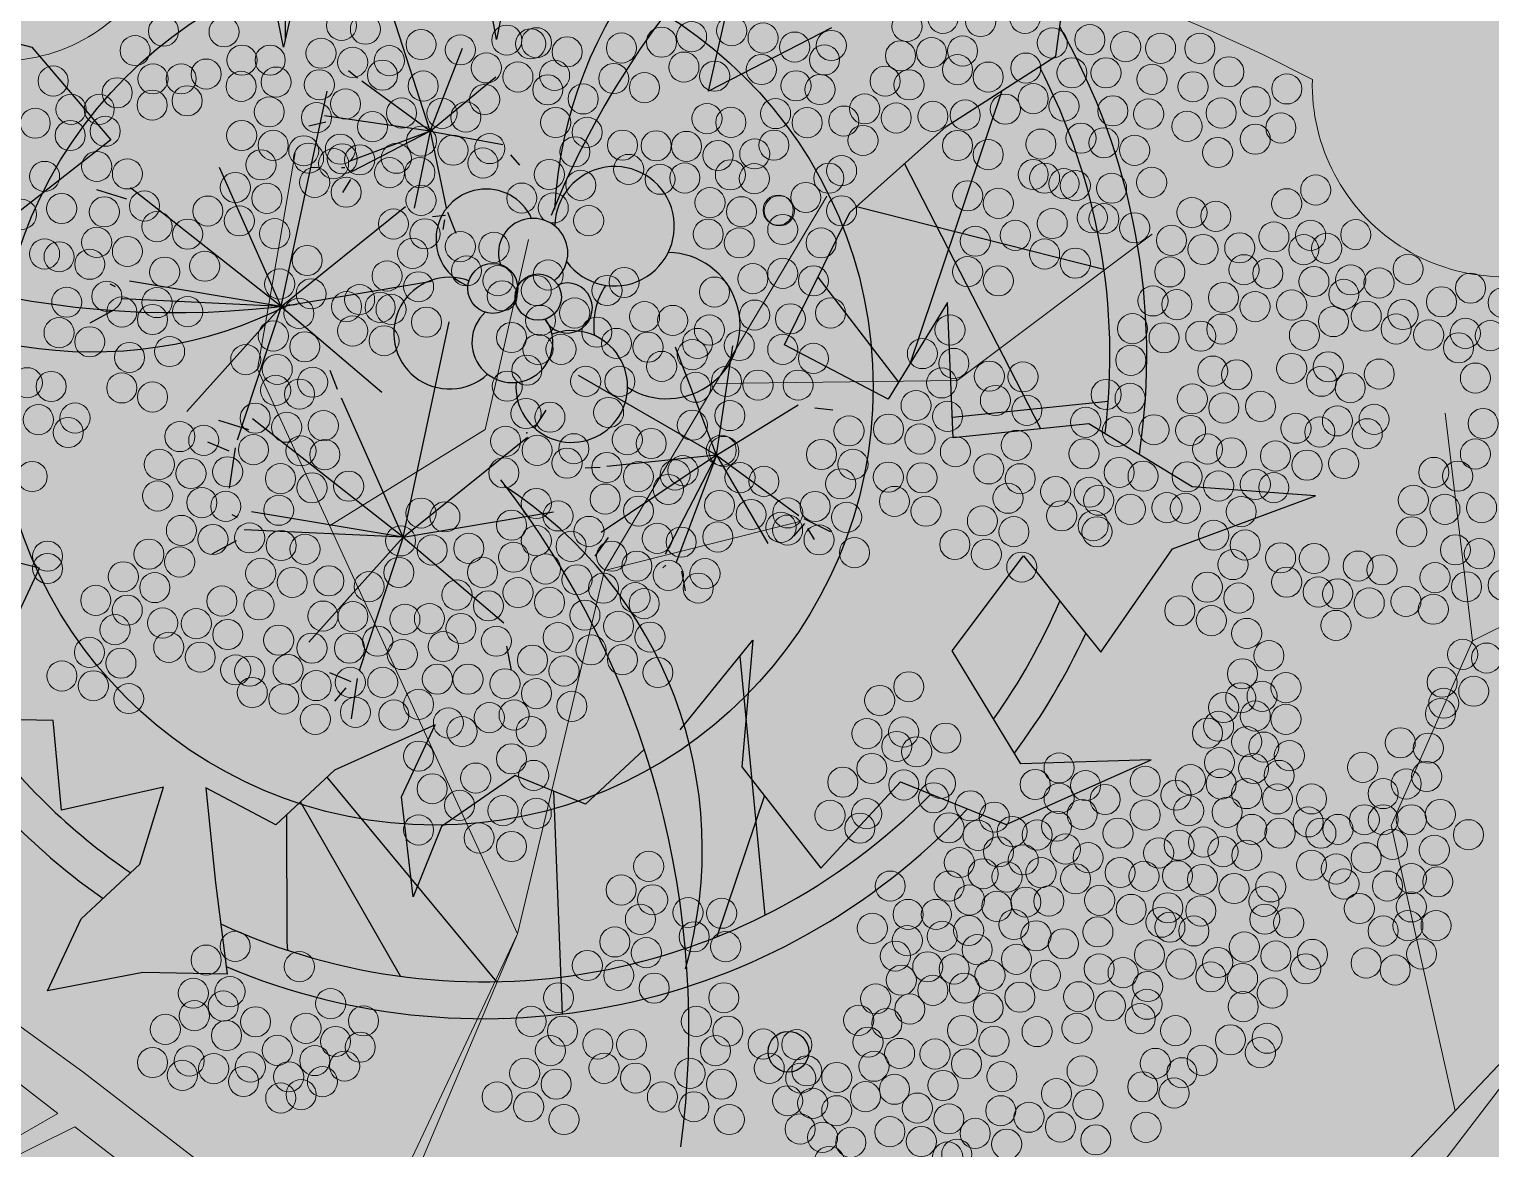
# Model space of a CAD drawing. Header units: millimetres. Extents: x 97194 to 152491, y 18573 to 58496.
# Drawn here: x 141975 to 142476, y 21939 to 22323 of the extents above; entities that cross this region are included whole.
import ezdxf

# ---------------------------------------------------------------- set-up
doc = ezdxf.new("R2010")
doc.units = ezdxf.units.MM
for name, color, linetype in [('dwgmodels.com', 7, 'Continuous'), ('floor hatch', 252, 'Continuous'), ('green', 69, 'Continuous')]:
    doc.layers.add(name, color=color, linetype=linetype)

# ---------------------------------------------------------------- blocks, each defined once
blk = doc.blocks.new('P3')
at = {"linetype": 'ByBlock'}
for p, q in [((207.515192891231, 300.1586836753413), (233.6502270884594, 137.6288249462377)), ((-168.2334628109602, 136.2659320146704), (-242.1237433981296, 276.1825852363545)), ((164.8396051546588, 203.0668663231627), (306.5970525741723, 237.2420721665185)), ((317.0590458653751, 139.9216134926028), (177.7829724778712, 237.5954843064465)), ((-70.47672527825489, 128.0224953265351), (-120.6343591988989, 176.9128073336688)), ((-70.47672527825489, 128.0224953265351), (-76.25754231336032, 178.4713920281501)), ((-70.47672527825489, 128.0224953265351), (-51.75941690054606, 172.7993443346495)), ((343.9045921668221, 171.5107730591335), (269.3696870797939, 122.1126598947376)), ((164.1172212862512, 157.2885898314635), (232.8483295920742, 125.595831891238)), ((-121.4307213919383, 135.4053029873321), (-127.8205234065827, 136.6702997736938)), ((-70.47672527825489, 128.0224953265351), (-118.3889138825471, 135.0383236292619)), ((-70.47672527825489, 128.0224953265351), (-30.33055771141517, 140.5850572658892)), ((-16.24277780354896, 134.5642818054403), (-23.55209141026717, 137.4215660690388)), ((-70.47672527825489, 128.0224953265351), (-127.9900774615016, 107.5558745147209)), ((-70.47672527825489, 128.0224953265351), (-103.1400242059026, 91.47145164522954)), ((-70.47672527825489, 128.0224953265351), (-99.54488144583593, 86.46978984349698)), ((-70.47672527825489, 128.0224953265351), (-42.04531878718262, 93.4819055016851)), ((-70.47672527825489, 128.0224953265351), (-58.26921679341467, 84.82257093361841)), ((-99.18394753824396, -0.1966550853467197), (-133.2534208880606, 120.7414288377549)), ((-125.6209066156007, 104.6776583569881), (-133.1908846754959, 98.18396174388181)), ((160.2827250796836, 40.42405680091906), (139.4152690418268, 99.96406661041692)), ((206.9870033207408, 93.92047241015825), (197.4400959033228, 90.32271015073638)), ((-103.9541769010902, 86.75506488259998), (-105.5458988390819, 85.83608379322686)), ((-40.43068258650601, 89.45996544723312), (-46.49123035127559, 85.25309134912823)), ((-40.28889322858595, 91.66499531365116), (-30.44570515534724, 83.19360361488361)), ((-39.73540498656803, 87.03040119958314), (-38.0385974779274, 81.64082814565336)), ((160.2827250796836, 40.42405680091906), (110.8139744408909, 84.13358620591316)), ((160.2827250796836, 40.42405680091906), (188.1396736824463, 87.48253885197482)), ((-99.18394753824396, -0.1966550853467197), (-62.91616764367063, 83.3605429859017)), ((-97.93036558006133, 82.44805821519549), (-98.49752301177068, 73.62793874950148)), ((-99.18394753824396, -0.1966550853467197), (-167.3228942378773, 53.67549331073678)), ((-99.18394753824396, -0.1966550853467197), (-29.94568911831448, 52.57633483963582)), ((160.2827250796836, 40.42405680091906), (69.29781778754113, 44.0258035017323)), ((23.76213724946865, -84.34962640489539), (-10.30733610034804, 36.58845751820627)), ((160.2827250796836, 40.42405680091906), (107.8924644493236, 5.524600893819297)), ((160.2827250796836, 40.42405680091906), (122.5230450996896, -29.37763304190594)), ((160.2827250796836, 40.42405680091906), (160.5217436522216, -23.30029479217046)), ((160.2827250796836, 40.42405680091906), (168.345763405363, -25.00503553345334)), ((160.2827250796836, 40.42405680091906), (209.6545649556938, 9.308059266208147)), ((160.2827250796836, 40.42405680091906), (217.7957890365724, 31.78641956900537)), ((222.8542342789806, 29.30539369717735), (220.6586428357405, 19.96929456359794)), ((221.0731264519127, 31.55898547176912), (237.9515227228985, 31.93716521972237)), ((225.6393383525356, 27.56302114741266), (231.9668309596454, 23.83221941115335)), ((-99.18394753824396, -0.1966550853467197), (-206.887658605825, 19.59294631167722)), ((61.12891196849523, 5.804249371962214), (62.22790679295576, 17.89801459228329)), ((-205.7886637813644, 12.99670032582799), (-223.3728978685031, 9.69836147303431)), ((104.6345856289045, 3.233158893999644), (97.36109034828405, -1.103038270703109)), ((-99.18394753824396, -0.1966550853467197), (-182.7094555719596, -27.68252437881165)), ((-99.18394753824396, -0.1966550853467197), (-181.610460747499, -38.67713112805359)), ((-99.18394753824396, -0.1966550853467197), (-118.9661712742964, -78.25676564186142)), ((-99.18394753824396, -0.1966550853467197), (-25.54939292463678, -16.6883493493151)), ((-99.18394753824396, -0.1966550853467197), (-85.9956927489402, -79.35592411296238)), ((23.76213724946865, -84.34962640489539), (60.02991714404197, -0.7924283336396911)), ((-48.77310564383515, -27.17913915601093), (-57.56506423947576, -19.48287125956267)), ((23.76213724946865, -84.34962640489539), (-44.37680945016473, -30.47747800880461)), ((23.76213724946865, -84.34962640489539), (93.00039566939813, -31.57663647990557)), ((127.3155465506425, -30.09737377727288), (125.650950017116, -42.9557531365499)), ((163.8378426354611, -28.5649475676255), (163.0994926227359, -30.83735524644726)), ((173.4039110900412, -27.48596472285863), (180.5283423983492, -36.50033182123298)), ((-188.2044296942331, -34.27920208440628), (-191.5014141676002, -34.27920208440628)), ((-182.7094555719596, -46.37296730473463), (-191.5014141676002, -59.56632271593116)), ((225.4407043398387, -55.00546030771511), (306.8392552653386, -179.1195447249047)), ((23.76213724946865, -84.34962640489539), (-83.9415738181051, -64.56002500786417)), ((-82.84257899365184, -71.1562709937134), (-100.4268130807905, -74.4546098464998)), ((-87.09468757338618, -87.0521920093961), (-100.2829423627045, -88.15178220024245)), ((-84.89669792447967, -83.75385315660242), (-77.2034172574422, -105.7426349353191)), ((23.76213724946865, -84.34962640489539), (-59.76337078423967, -111.835495698353)), ((23.76213724946865, -84.34962640489539), (-58.66437595978641, -122.830102447595)), ((23.76213724946865, -84.34962640489539), (3.97991351341625, -162.4097369613955)), ((23.76213724946865, -84.34962640489539), (36.95039203877968, -163.5088954324965)), ((23.76213724946865, -84.34962640489539), (97.39669186307583, -100.8413206688565)), ((113.8819311257612, -122.830102447595), (105.0896556342632, -111.835495698353)), ((-65.25834490651323, -118.4321734039477), (-68.55532937988028, -118.4321734039477)), ((274.8917451420421, -118.845991671129), (288.3844632796681, -202.7551825384944)), ((-59.76337078423967, -130.525938624276), (-68.55532937988028, -143.7192940354726)), ((35.85139721432643, -171.2051633289375), (22.66314242500812, -172.3047535197838)), ((38.04938686323294, -167.9068244761438), (45.74266753027769, -189.8956062548605)), ((167.1166342299839, -172.6125680302284), (230.7470985365362, -282.8913438331147)), ((34.75240238987317, -175.6030923725775), (32.55441274095938, -185.4976772112204)), ((189.0589939320998, -283.982616183559), (49.00278304555832, -225.7071257650605)), ((139.0141263147452, -306.8170009887908), (42.1171045755691, -245.3880438481283)), ((72.47346667457168, -319.5302527238673), (38.61102866243891, -255.4092484600187)), ((75.16224807429535, -323.7040818037131), (72.47346667457168, -319.5302527238673))]:
    blk.add_line(p, q, dxfattribs=at)
for points in [[(-80.66994101312594, 256.5928396366362), (-61.25721784377674, 191.8599176123025), (-123.8086568315339, 271.6969866397703)], [(-184.2033026314966, 196.1753881846307), (-166.9476895457919, 131.4424661602825), (-223.0284320743303, 200.4908587569444)], [(-358.9159097804732, 49.44723012691975), (-294.2076776049362, 64.55180884979927), (-229.4991285335418, 38.65855369610654), (-259.6964514335268, -28.23210361437668)], [(214.8319577357834, -108.0691726418372), (227.7736675500564, -43.33625061751081), (255.8138803664042, -110.226907927994), (322.6792226255784, -140.435633654015), (339.9348357112831, -75.70271162966674), (404.6430678868201, -69.22950577118172), (460.7238104153585, 1.976622111629695), (396.0152613439714, -34.70530947285442), (331.3070291684344, 4.13435739777924), (342.0916288990702, 71.02501470828429), (406.8001779704573, 42.97402426843473), (415.4279845133133, 114.180152151268), (473.6655202296388, 178.9130741755944), (408.9569711582444, 150.8625154554975), (339.9348357112831, 155.1779860278257), (275.2262866398887, 112.0224168650893), (236.4014740929124, 178.9130741755944), (232.087570821488, 114.180152151268), (165.2222285623066, 114.180152151268), (163.0651184786693, 198.3331234707875), (188.9485381072227, 267.3815160674421), (225.6165574664192, 332.1144380917758), (201.890247921503, 396.8473601161095)], [(104.8275827623438, 286.8015653626353), (59.53175686029863, 222.0686433383089), (42.27614377459395, 286.8015653626353)], [(201.890247921503, -127.4892219370304), (186.7914280235855, -170.6443593800141), (143.6527122051775, -174.9598299523423), (119.926085764404, -220.2731344012063), (124.2399890358283, -263.42827184419), (91.88587294806348, -215.9576638289), (89.72907976027636, -170.6443593800141), (50.90395031744265, -220.2731344012063), (35.8054473153752, -263.42827184419), (-9.490695482520096, -263.42827184419), (20.70662741745764, -308.7415762930759), (50.90395031744265, -351.8967137360378), (7.764917603184585, -373.4740665976569), (-35.37379821522336, -407.9986946157296), (-37.5309082988606, -362.685390166851), (-22.43240529680043, -319.5302527238673), (-31.05989494379901, -274.216948274996), (-76.35603774170158, -313.0570468653823), (-104.3962505580421, -269.901477702675), (-147.5352832723001, -291.4792622840396)], [(-149.6920764600873, -239.6927519766687), (-151.8491865437318, -196.537614533685), (-194.9879023621324, -207.3262909644982)]]:
    blk.add_lwpolyline(points, dxfattribs=at)
blk.add_circle((0, 0), 250)
for centre, radius in [((28.15843344313907, 72.8697531792277), 13.19335541117773), ((2.880918688970269, 65.17348528279399), 14.29251388230198), ((355.0333387133505, -241.8504872628255), 11.61957899924139)]:
    blk.add_circle(centre, radius, dxfattribs=at)
for centre, radius, start, end in [((519.9563778918018, 167.3108441417789), 509.4631355689694, 140.0729513304636, 185.6130566383361), ((236.8007057408977, 225.4708463169009), 246.6260729163281, 131.6896701261219, 204.9505642337947), ((16.0691734782813, 28.89218962177983), 378.5440307823374, 19.14972966526827, 57.43503155023524), ((16.0691734782813, 28.89218962177983), 357.5138068499853, 20.56897348192201, 55.19396244036693), ((47.9406571791842, 128.9410819569966), 34.08254699905902, 244.2770438552441, 207.5639373634613), ((100.6936763364429, 92.65935457625164), 41.77838317576258, 265.2738314086133, 116.5709638063662), ((-13.60432057371509, 88.26185725236428), 28.58545948431242, 52.2259331358816, 276.4635341067731), ((13.87118382936751, 93.75894476710528), 19.79003311677616, 335.430911424123, 227.146216620864), ((100.6936763364429, 92.65935457625164), 41.77838317576258, 174.3913028219917, 215.4971548489924), ((45.74266753027769, 75.0685018411823), 14.29251388230198, 234.3160276076659, 139.9386210782388), ((13.87118382936751, 93.75894476710528), 19.79003311677616, 270.793227735141, 273.3097662117359), ((68.82219263553998, 36.58845751820627), 31.88379833710207, 203.6321917897539, 138.4168609619052), ((-7.010351626980992, 31.09093828374171), 31.87148370090438, 97.5420262332602, 340.4973927463178), ((27.05943861868582, 43.18470350406278), 23.08794024981912, 159.9518562451502, 62.70647765108989), ((27.05943861868582, 43.18470350406278), 23.08794024981912, 113.0530699146342, 115.4792083359632), ((16.0691734782813, 28.89218962177983), 357.5138068499853, 352.2557012699906, 4.651387928831535), ((16.0691734782813, 28.89218962177983), 378.5440307823374, 350.8963065037569, 2.965619187647598), ((-388.4636153605679, 419.3475600671954), 509.4631355689694, 260.0729513304636, 305.613056638336), ((-297.2538186529418, 145.0475536712911), 246.6260729163281, 251.6896701261219, 324.9505642337948), ((-152.5238174121914, -493.3855893577565), 509.4631355689694, 20.07295133046355, 65.61305663833605), ((39.42205803107936, -277.2455851369814), 246.6260729163281, 11.68967012612189, 84.95056423379474), ((16.0691734782813, 28.89218962177983), 357.5138068499853, 272.9217311231226, 343.2996629936753), ((16.0691734782813, 28.89218962177983), 378.5440307823374, 274.8945281903616, 344.6064551122321), ((16.0691734782813, 28.89218962177983), 357.5138068499853, 243.2097306771013, 263.4369411265694), ((16.0691734782813, 28.89218962177983), 378.5440307823374, 242.2755073393511, 262.7194188243105)]:
    blk.add_arc(centre, radius, start, end, dxfattribs=at)
blk.add_point((58.42043370405008, 1.210157249486656), dxfattribs=at)
blk.add_point((58.42043370405008, 1.210157249486656), dxfattribs=at)
blk = doc.blocks.new('z_550')
at = {"linetype": 'Continuous', "lineweight": 13}
blk.add_hatch(color=256, dxfattribs=at).paths.add_polyline_path([(13.84953316940391, -29.91711322277661), (13.84953316940391, -95.10957648481417), (29.93282689068928, -116.5427473102573), (22.7847114127153, -191.5587331759525), (37.58685758271622, -108.8841534848953), (81.3690723500199, -125.3663607333956), (37.97447380352742, -106.71919672686), (23.67819757192547, -91.53740932697838), (28.14580933141224, -12.05613756970888), (47.80318344691432, 0.446517397261232), (115.7104841063428, 24.55882055121492), (173.7890751223758, 100.467869225974), (107.668792022233, 30.81014801729907), (12.95600169973477, -0.446517397263051), (-12.95600169973477, 0.446517397261232), (-37.23859054805234, 43.12802103640206), (-10.87654419993805, 105.3708897655506), (-38.86795996273713, 45.99196336211844), (-85.33086894738653, 81.7138587087793), (-127.3261661377351, 112.077489363618), (-133.5807954913043, 164.7672976586855), (-130.0067150970876, 105.826161862733), (-89.59853756911389, 74.59912831308066), (-136.3013296538202, 47.79864702309897), (-86.67114339225327, 72.33686749225217), (-43.335571722233, 38.84757308697044), (-19.21058584723505, -12.94920037877091), (-20.10411721250557, -22.77272298242951), (-85.33086894738653, -78.14169162054714), (-88.90494927200098, -115.6496845359943), (-154.131655766008, -152.2646426569172), (-82.65031995323716, -116.5427473102573), (-78.18270819374129, -82.60692151784497), (-9.381921375120328, -34.38234318967534)])
at = {"lineweight": 13}
for p, q in [((-55.41891885627956, 202.0405636108117), (-48.96855098178776, 239.0870475227639)), ((3.988581680534026, 167.5860575797151), (42.08054315191566, 231.6583954295229)), ((-16.45101734023547, 191.7292399241596), (-9.018431762167893, 224.2297153565441)), ((64.37829992091429, 200.0865050323609), (97.82491238437706, 225.1583003569658)), ((-10.87654419993805, 105.3708897655515), (-55.41891885627956, 202.0405636108117)), ((23.0345624336187, 199.6222264872185), (64.37829992091429, 200.0865050323609)), ((152.6402027601312, 155.5144524350235), (147.9948084417447, 194.5149949602273)), ((-43.06870936866017, 175.2370820159458), (-16.45101734023547, 191.7292399241596)), ((3.988581680534026, 167.5860575797151), (37.4351941439968, 175.9433226879164)), ((152.6402027601312, 155.5144524350235), (186.0867699131263, 172.228982651427)), ((-10.87654419993805, 105.3708897655515), (3.988581680534026, 167.5860575797151)), ((138.704110425916, 123.9425900524011), (152.6402027601312, 155.5144524350235)), ((149.661461379259, 75.04942704664427), (138.704110425916, 123.9425900524011)), ((-85.33086894738653, 81.71385870878021), (-127.3261661377351, 112.077489363619)), ((-130.0067150970876, 105.8261618627339), (-89.59853756911389, 74.59912831308156)), ((-38.86795996273713, 45.99196336212026), (-10.87654419993805, 105.3708897655515)), ((-10.87654419993805, 105.3708897655515), (-37.23859054805234, 43.12802103640297)), ((173.7890751223758, 100.4678692259749), (107.668792022233, 30.81014801729998)), ((115.7104841063428, 24.55882055121583), (173.7890751223758, 100.4678692259749)), ((-38.86795996273713, 45.99196336212026), (-85.33086894738653, 81.71385870878021)), ((-136.3013296538202, 47.79864702309987), (-89.59853756911389, 74.59912831308156)), ((-86.67114339225327, 72.33686749225308), (-136.3013296538202, 47.79864702309987)), ((-86.67114339225327, 72.33686749225308), (-43.335571722233, 38.84757308697226))]:
    blk.add_line(p, q, dxfattribs=at)
at = {"color": 108, "lineweight": 5}
for centre in [(-41.02622128084113, 260.901108574104), (-36.93644330888901, 260.2603300139244), (55.82186731226739, 260.728285493361), (61.97147221380237, 262.1255507319538), (68.42119474468927, 261.5654185115027), (54.70283533705742, 255.6955025505376), (60.01401138274423, 256.2561607135003), (65.32856820902634, 256.5342997018743), (64.46271426829117, 253.3380997280838), (52.07045123454009, 251.3700455733515), (56.1602292065013, 250.7292670131728), (60.25000717846206, 245.3284190742334), (65.7772857393893, 245.5572171171652), (53.96927673147002, 245.0537996863277), (-7.668830737983626, 179.0408308178321), (-11.91168620424605, 175.3308507135671), (-3.953374017619353, 176.920842196766), (-7.668830737983626, 172.6786748441291), (1.351040536461824, 174.268666327328), (-11.5567062597097, 169.8512933009397), (5.23891609299335, 170.0286890503967), (3.825757841234008, 164.5491316377693), (78.10108458162131, 122.2982837381296), (82.93557331198417, 119.8826355230349), (86.83021036011269, 118.4043376920881), (84.68004614848451, 114.7797703315919), (-48.24472838537986, 99.74712363512845), (-42.89298318130341, 93.41562865172182), (75.13953765453562, 94.52380452340549), (-37.26063475347428, 90.46122299593299), (-47.11555410318033, 89.1931719456461), (78.08756152882461, 88.63032374177692), (101.8137446471287, 88.79238896128572), (-52.02103880852792, 85.41529963366793), (-42.0477928338496, 86.94177906056757), (-37.82522191198086, 85.95624715006852), (-45.60773451663272, 83.66762304757322), (-40.49940412371734, 82.72151243019835), (98.33832199212702, 83.18361739515149), (106.3541071357472, 83.71799468443169), (-50.07372024966253, 80.89061314124228), (-44.30276065245835, 80.04743583849086), (37.61727378510932, 80.66749456750495), (38.65098047062611, 81.9111861934507), (43.77959540794382, 80.77234933147065), (102.8820652265445, 81.58267556821829), (-47.940459871435, 77.84203443885781), (96.20168083329554, 79.17797769685785), (101.5466645109782, 78.10922311829745), (-51.43616707083038, 77.25947558842563), (35.37840346839539, 76.7864202797382), (39.64830504025122, 76.35935645649533), (43.77959540794382, 75.07816498676766), (37.51166388142838, 71.94855365722833), (41.35897027956116, 70.52500754495213), (96.73584110560478, 72.23545294843007), (46.19345900992403, 69.66868982275992), (42.49828686876754, 66.39672392027296)]:
    blk.add_circle(centre, 2.579707925527706, dxfattribs=at)
at = {"color": 82, "lineweight": 5}
for centre in [(76.0164966975849, 262.114657287314), (-71.5076371666537, 259.9177022188715), (-61.14194696993718, 259.8050743774584), (-12.71910651552844, 258.3890972715062), (-8.62932854356768, 257.7483187113276), (-7.643063835382691, 257.9367064609196), (13.77425667732405, 258.0347778088662), (18.92290799545754, 258.9889841406912), (25.78789246828092, 259.9959218731428), (80.6905286605629, 257.9038267191654), (87.11732259660994, 258.4530654949758), (-76.37903834030658, 256.5988105721781), (-2.384777881378795, 256.3805299178557), (6.909272204500667, 257.0278400764128), (93.25198955454698, 257.2630481241858), (99.24059302343721, 256.9884287362802), (105.9595139723915, 256.9884287362802), (-58.07461349096411, 254.9534652143302), (-53.25451800412566, 254.9534652143302), (17.6083365243594, 253.7712157704882), (76.1625601866399, 253.6014563318486), (84.04998911764596, 252.7775981681316), (89.89252909747256, 252.7775981681316), (110.9256729134881, 252.9606777368681), (-90.41257867288732, 251.3886318798959), (-73.31170486134215, 251.7472014090499), (-68.4916093745037, 251.7472014090499), (-64.2092804489098, 252.5734305423503), (-58.22067698001911, 250.4680152582769), (-52.23207351113751, 251.2003336028238), (-10.82028101859896, 252.0728513844824), (-4.539550571606924, 252.3474707723881), (5.594700733402533, 251.8100717062107), (10.85298668740643, 250.2538951979477), (22.8666224783633, 252.2150392622252), (69.72100022229506, 252.0565426077264), (97.77995802847863, 251.6791206165108), (104.7910059555516, 250.3975634613516), (-79.4463718192792, 249.36716673707), (-67.46916488150691, 247.9940697975426), (-5.708058588455515, 249.8758962812399), (0.3572637558418137, 248.3204970111201), (77.43089096470067, 248.3692644067341), (115.4536413874112, 247.8344491858343), (120.8579908652755, 250.0314042890777), (-87.3452451939147, 246.5370227167687), (-82.5251497070758, 246.5370227167687), (-73.4577683503976, 247.2617514529957), (-53.40655213957552, 246.0967459146896), (72.64227021220404, 246.5641548844187), (82.68917691870456, 247.0877072863768), (91.0610370795157, 246.2782726775713), (97.19570403745274, 245.7290339017609), (109.61110144239, 245.9121135052983), (-93.4799121518513, 244.1569880447887), (-81.50270521408811, 242.7838911052613), (103.7685614973602, 243.6236186176866), (119.8355463722878, 243.3489992297809), (-87.4913086829697, 242.0515727607144), (64.46271426829117, 240.3394487817641), (78.7454624357988, 240.5883817958165), (85.61044690862218, 241.59531956307), (89.53438939137868, 240.8079932973251), (115.4536413874112, 241.4266635144431), (69.72100022229506, 238.7832722386993), (94.79267534538258, 239.5264361421659), (109.0268474513641, 239.1381686268323), (-82.95194566956889, 236.7602230042166), (-77.69365971556499, 235.4786658490584), (44.61284442781107, 236.0258155755046), (77.43089096470067, 235.3706134604145), (-91.87997432422435, 235.0491804908588), (42.42189195277115, 234.7442584551463), (79.37591776030149, 234.7589763889173), (82.68917691870456, 233.8144369173506), (84.63420371430584, 233.4774192337582), (90.84896086248591, 233.0271106864066), (97.71394533530065, 234.0340484188591), (38.47817746987403, 231.4488258002821), (66.19207077295641, 231.7344679521138), (71.45035672696031, 230.4529107969547), (-95.82368880712966, 228.5498550002976), (-88.95870433431537, 229.5567927675511), (-81.63737419847075, 228.979340393299), (-74.77238972565601, 229.9862781257507), (33.75051468296988, 229.2757563798714), (33.95020903074828, 229.1603309126704), (44.61284442781107, 229.1603309126704), (87.55547370422346, 227.9850315104513), (89.53438939137868, 227.8093423162045), (-72.63371826099046, 226.4473994783284), (34.53446302176553, 225.9564380769743), (80.69048923140008, 226.9780937779988), (94.79267534538258, 226.2531658079406), (-82.95194566956889, 223.7615720230961), (-67.37543230698657, 225.1658423579711), (27.0852245579249, 223.6679431893626), (41.1073204468762, 223.6679431893626), (67.50664224405455, 223.9535853411953), (74.37162671686929, 224.9605230736479), (-91.87997432422435, 221.7759101218317), (-89.40008894608945, 221.2909877153852), (-77.69365971556499, 222.2053955148331), (79.37591776030149, 221.7603254077967), (84.63420371430584, 220.2041488995328), (-84.14180299208556, 220.009430595027), (-71.31914678988369, 218.6665168674108), (-5.632999182938875, 218.1755554312558), (34.53446302176553, 218.4501748191606), (66.19207077295641, 218.7358169709923), (-7.677888168923346, 215.5209013713702), (7.366652213016096, 216.8939983108976), (22.84938309691734, 215.2462819834645), (29.42224055681663, 217.5347768710762), (39.79274897576943, 217.1686176988023), (71.45035672696031, 217.1796404627294), (-88.08551747499132, 213.5101051044667), (-81.22053300216794, 214.5170428717202), (-72.63371826099046, 213.4487485320087), (-13.52042811395313, 214.6055034232859), (-78.65251781803136, 211.837134975498), (-73.39423186402746, 210.5555778203397), (-67.37543230698657, 211.8925719889448), (-6.947570654045649, 210.3946728203364), (-1.105030709015864, 211.6762299754955), (10.87217619395096, 211.035451380516), (15.69227164598396, 210.3946728203364), (29.71436753492662, 211.3100707684207), (35.84903449287231, 210.669292208242), (42.71401896568705, 211.6762299754955), (-89.40008894608945, 208.2923367690646), (2.692620250029449, 208.3807973206312), (21.973002092976, 208.7469564929042), (-84.14180299208556, 206.7361602260007), (-11.91372962993955, 207.4653993725469), (-7.385761156007902, 205.45152387284), (-3.442046707907593, 205.45152387284), (6.052080741908867, 206.4584616052935), (11.45643018496821, 205.8176830451148), (19.92811314179653, 206.4584616052935), (27.0852245579249, 206.0923024330195), (34.53446302176553, 205.45152387284), (-77.33794634692458, 204.0562523645794), (-70.47296187410984, 205.063190097032), (19.05173213786384, 204.5361259247557), (39.79274897576943, 203.895347329777), (-9.284586652937378, 201.88147183007), (13.79344618385994, 202.5222504250496), (153.1571347872009, 200.5204540635805), (-94.84118034395578, 199.7236679319585), (-90.75140237200367, 199.0828893717799), (-78.65251781803136, 198.8384839943765), (0.7937947879049716, 199.9591361495332), (6.636334732934756, 199.9591361495332), (19.63598612888973, 198.9521983822797), (24.89427208289362, 199.9591361495332), (30.29862156075797, 199.3183575545536), (37.16360599876725, 199.3183575545536), (-73.39423186402746, 197.2823074861135), (-92.94235484703495, 193.4074220449356), (-86.66162440004291, 193.6820414328404), (25.47852607391951, 194.1005892191515), (154.4717062583081, 192.7395714526629), (19.05173213786384, 192.4528728917194), (24.0010495039628, 188.1462515330722), (24.45608158092273, 187.967422935666), (153.1571347872009, 187.5218030824599), (-94.00141601242512, 183.6650525483483), (17.44503365385845, 184.6719902808009), (-91.3722730354234, 170.025623007049), (-91.3722730354234, 167.9202076881738), (-44.19376286884062, 159.7731659049814), (-39.08154043869717, 159.6816261206131), (-30.17166697989796, 159.223927129171), (-25.97626393115843, 159.3385175543162), (-20.58394956869188, 157.6565431002282), (-51.78906482173625, 155.6538750864001), (-34.84569894287597, 155.4707955176636), (-14.52224447553408, 155.4664721957424), (-3.937080727167086, 156.0972126073257), (-46.09258836576191, 154.2807781816737), (-39.66579442971442, 154.2807781816737), (-30.60985748186022, 153.1823006300529), (-23.59880955478729, 154.5553975695793), (1.698648446460538, 153.9837942133818), (117.7906573863029, 152.9992210265154), (-59.16181726143714, 150.558523289812), (-56.75522379763015, 150.3445669666307), (-50.18236633772267, 150.6191863545364), (-8.318547432406376, 152.2229771730454), (-2.926233069939826, 150.3723672723272), (-45.36227088568921, 147.8729924754825), (-39.51973090586262, 148.4222312512929), (-33.96931797374873, 148.4222312512929), (-24.62125404778362, 148.9714700271034), (-19.36296805897427, 148.9714700271034), (-13.03470950299152, 148.1822963678414), (113.2626889123799, 149.8868679751886), (-56.31703329565926, 146.6829751394926), (-50.91268381780355, 145.5844975878708), (-7.642395140524513, 146.5003219137534), (112.9705618994644, 145.7675771914082), (116.6221493694543, 146.042196579313), (120.711927341415, 147.5068333032086), (-38.64334993672674, 143.2960027002591), (-32.0704924768188, 142.8383037436179), (-27.83465101580305, 144.6690996397865), (-11.47553912796866, 142.8383037436179), (-1.58069004736717, 144.3102510092676), (110.0492919443523, 144.1198608639761), (115.4536413874112, 142.6552241400805), (-45.50833437474421, 142.1059853642691), (-22.72242855085415, 141.4652068040905), (-15.71138058898441, 142.3806047521748), (109.1729109404191, 140.9159680282801), (120.711927341415, 142.1059853642691), (-20.38541255196242, 140.0005700801958), (-8.554269172856493, 140.0005700801958), (107.2740854434983, 139.7259506922901), (113.9930063924526, 138.2613139335945), (140.2844361972775, 138.078234364858), (-27.83465101580305, 135.7897394772463), (-11.91372962993955, 135.3320404858032), (116.9142763823702, 137.3459159855101), (121.2961813324409, 135.8812792616145), (145.1045316493191, 137.1628364167736), (81.85903664260604, 133.7758639775402), (109.3189744294746, 134.6912619256245), (115.1615144093012, 133.6843241583711), (133.8576422612305, 133.8674037619085), (-25.49763501691132, 130.2058119347703), (-18.04839658787614, 132.0366078657398), (-8.1160786708856, 132.494306822382), (77.76925867064529, 130.9381303141181), (86.3870051165377, 130.7550507105807), (96.6114500464355, 131.4873690899285), (104.3528154883861, 131.7619884778342), (109.61110144239, 131.0296700984863), (119.5434193593719, 132.494306822382), (141.3068806902656, 131.0296700984863), (144.8124046712005, 132.3112272536455), (81.85903664260604, 128.5580956073381), (89.74646557361211, 128.3750160386016), (101.8697360004394, 129.1073343831486), (113.9930063924526, 129.3819537710542), (119.2512923464651, 128.4665558229699), (125.0938323262917, 128.4665558229699), (137.3631662073685, 129.3819537710542), (-20.82360305393331, 127.3680782713482), (-13.37436462488949, 126.4526803232638), (-7.677888168923346, 125.9949813318208), (66.66843277162025, 127.2765384869799), (70.75821074357236, 125.3542027716421), (85.8027511255118, 125.8119017630843), (96.6114500464355, 125.720361978716), (104.0606884754702, 126.4526803232638), (110.6335459353782, 126.1780609353582), (147.1494206352954, 125.8119017630843), (-27.83465101580305, 123.1572477031996), (47.7417782579214, 123.4650036617977), (63.01684530162174, 123.5234068754726), (73.82554422254498, 122.8826283152939), (81.42084614064379, 123.7980262633782), (91.93741808344885, 122.6080089273883), (114.8693873963939, 123.2487874875678), (119.6894828484269, 122.6080089273883), (124.5095783352658, 124.5303446079261), (126.7005308102971, 122.6080089273883), (129.6218007654179, 123.2487874875678), (134.1497692393405, 124.896503815), (137.3631662073685, 124.896503815), (142.1832616941983, 124.896503815), (-17.46414259685025, 121.7841507636731), (-11.91372962993955, 120.3195140397775), (67.98300424271838, 122.2418497203143), (102.4121394028257, 120.5527972277423), (106.5772374025059, 121.089364592729), (138.9698647261794, 120.6856732120514), (151.9695161221339, 122.3333895394835), (64.76960727469077, 117.5733201607236), (71.48852822365325, 119.4041160568922), (75.72436968466945, 118.0310191521658), (98.9198129492288, 119.210283777421), (109.924772749117, 119.4422387978502), (114.0145507210691, 118.8014602376716), (134.4418962522477, 118.3971783244397), (146.1269761423073, 119.6787354447979), (68.85938524665153, 115.6509844453858), (72.94916321861228, 115.1017456695745), (78.77047534710937, 115.8529050615653), (96.39740338071579, 115.2250744383264), (102.1450592666756, 115.3163376965786), (125.0938323262917, 117.1156211692814), (129.3296737872988, 116.4748426091019), (52.93846386078758, 113.5455691613115), (63.01684530162174, 113.5455691613115), (106.4192487681821, 114.6821694190903), (130.6442452584056, 113.9117283335854), (138.0934837222462, 113.5455691613115), (142.1832616941983, 114.8271262816697), (146.7112301333245, 114.2778875058593), (66.52236928256525, 111.1655344893315), (71.19640124554326, 110.0670569377107), (76.1625601866399, 110.7993752822576), (80.10627466953702, 110.9824548857951), (56.00579733975201, 108.6939599981833), (60.82589282659046, 108.6939599981833), (133.2733882702046, 109.7008977306359), (142.1832616941983, 109.9755171185416), (49.87113038181496, 106.3139253262034), (66.37630575870435, 105.9477661191295), (74.11767120065542, 106.954703886383), (137.3631662073685, 105.8562263347612), (141.5990077031811, 106.7716242828456), (146.4191031552145, 106.7716242828456), (55.85973385069656, 104.2085100073291), (61.8483373195786, 104.9408283866769), (67.83694075366338, 102.6523334990661), (77.91532219450573, 105.0323681710452), (82.58935415748374, 103.6592712315178), (53.81484486472073, 101.5538559474444), (134.4418962522477, 100.3638386114544), (143.9360236672674, 101.9200151197174), (59.36525783163142, 99.72306001647394), (63.89322627075762, 99.35690084420094), (70.02789322869467, 98.25842329257921), (139.4080551933444, 99.17382127546443), (54.83728935770887, 97.43456512886314), (60.24163880076776, 95.69530901706275), (65.64598827862346, 96.06146822413666), (50.45538440763767, 94.23067229316712), (47.53411441772005, 90.56908046602894), (56.29792435266745, 92.49141618136673), (52.35420986976169, 90.01984169021853), (49.14081290173408, 86.8159488545225), (50.16325739472222, 82.69665807074216), (54.54516234479297, 84.89361313918471), (53.66878137566573, 78.76044685569832), (48.70262239977183, 77.47888973534009)]:
    blk.add_circle(centre, 2.579707925527706, dxfattribs=at)
at = {"color": 96, "lineweight": 5}
for centre in [(31.1668820025634, 258.7516037307523), (-44.53174526178464, 256.1410392301441), (36.5712314804191, 257.1954272224884), (42.85196192741114, 257.4700466103941), (-39.12739578392029, 254.5848626870802), (-32.84666533692825, 254.8594820749859), (-16.22463049646376, 253.6290278927463), (30.87475502445295, 253.3507557918128), (41.68345391057119, 254.998472119245), (-44.82387223989508, 250.7401912912055), (-34.0151733537682, 252.3879075838367), (-27.03830452103875, 250.5238510525905), (36.81377279478193, 250.5679945529055), (-16.51675747457375, 248.2281799538068), (40.90355076674268, 249.9272159927259), (-40.33422114706173, 247.4594650858908), (-30.7497627489156, 245.9045147444021), (-23.82490755301069, 245.8553214581989), (-19.73512958104993, 245.2145428980193), (33.30824881384706, 245.8079252089456), (48.56492725360522, 246.6099761945916), (-45.3072083970369, 245.1159897348107), (-35.72274996409351, 243.5610393933221), (21.55709438982922, 244.9484630374973), (25.64687236178997, 244.3076844773186), (38.7125982917114, 244.2517486658817), (44.99332873870344, 244.5263680537873), (-27.33043153394556, 241.095252114239), (33.01612183573707, 240.407077270007), (48.27280027549523, 241.209128255653), (-47.49816087207682, 239.4405224079655), (-41.21743042508479, 239.7151417958712), (-37.91370243913343, 237.8855720664769), (-31.63297199213275, 238.1601914543826), (-21.92608205608985, 239.539075571176), (-15.64535160908918, 239.8136949590807), (18.05157040889435, 240.1883936587374), (23.45591988675005, 238.6322171504744), (29.73665033374209, 238.90683653838), (-42.38593844192474, 237.243567304723), (-32.80148000898134, 235.6886169632344), (-27.622558512056, 235.6944041753004), (-16.81385962593777, 237.3421204679325), (25.57095873904836, 235.3173828789886), (17.7594434307839, 234.7875457197988), (29.66073671100912, 234.67660431881), (125.813295094867, 232.7159077563365), (22.0654347581135, 230.5573135002287), (120.8403078796978, 230.3724324052564), (27.46978423597784, 229.0011369919657), (104.6161292177253, 228.8621659488717), (108.7059071896774, 228.2213873886922), (21.77330778000305, 225.1564655612901), (101.1106052367818, 224.1020965701118), (112.7956851616386, 222.8205394497536), (118.6493554046579, 224.6969650784113), (124.9300858516585, 224.9715844663169), (127.6931111439108, 222.7334650784387), (132.6660983590891, 225.0769404295188), (106.5149547146466, 222.5459200618479), (123.7615778348099, 222.5000099751687), (100.8184782586718, 218.7012486311723), (113.5185208806743, 219.0732628420174), (117.608298852635, 218.4324842818378), (141.6284966765402, 219.148418471379), (125.5021586688795, 217.0579977515945), (131.7828891158715, 217.3326171395001), (136.6555094613705, 216.804943120299), (152.3184640318968, 215.9246341300441), (97.93833695231251, 213.7331555384935), (102.0281149242733, 213.092376978314), (110.0129968997394, 214.3131934632565), (115.4173463775951, 212.7570169549936), (121.6980768245871, 213.0316363428992), (130.6143810990229, 214.861042648351), (147.3454768167271, 213.5811587789631), (157.9002137484995, 213.4497545149497), (128.8458380317438, 210.1932185679243), (134.464556986331, 211.1294757934538), (140.7452874333226, 211.4040951813595), (94.43281297137764, 208.9730861597336), (106.1178928962254, 207.6915290393754), (109.7208699216203, 208.912345524318), (123.8728508165741, 207.8497432168433), (139.5767794164826, 208.9325206902113), (145.1545243416876, 207.9056914521188), (151.4352547886797, 208.1803108400245), (155.7092612734682, 207.7742871881055), (99.83716244923335, 207.4169096514706), (150.2667467718393, 205.7087363488754), (94.14068599326765, 203.572238220795), (108.176686489543, 201.7192077247373), (112.2664644615038, 201.0784291645587), (121.6818983415342, 202.1742758899991), (127.9626287885349, 202.4488952779047), (136.6858235933983, 201.2073576393714), (-52.31198834080533, 198.4191559422643), (-48.22221036884457, 197.7783773820847), (-12.64302271751922, 199.1316471972114), (89.92458688222041, 197.7154208488664), (126.7941207716863, 199.9773207867565), (131.7128363782199, 198.8638822882913), (94.01436485418117, 197.0746422886868), (104.6711625086082, 196.9591383459783), (110.0755119864643, 195.4029618377144), (116.3562424334646, 195.6775812256192), (-55.8175123217402, 193.6590865635044), (-9.429625749491152, 194.4631176376197), (-5.339847777539035, 193.822339077441), (4.707044521489479, 194.6354316193738), (86.41906290128509, 192.9553515049065), (129.5218839031886, 193.1884149614471), (135.8026143501806, 193.4630343493527), (-87.8301324168915, 191.2104669416922), (-68.71291765222941, 190.5047236408845), (-50.41316284387585, 192.1029100552414), (-44.13243239688381, 192.3775294431462), (91.82341237914989, 191.3991749618435), (98.10414282614192, 191.6737943497483), (104.3790355304982, 191.5582904070388), (122.42091257842, 191.9303046178829), (126.5106905503808, 191.2895260577034), (134.6341063333321, 190.9914598582036), (-64.62313968027729, 189.863945080705), (-56.10963929985019, 188.2582386245658), (-47.97661543496906, 188.0558808075803), (-12.93514973043466, 189.7030482588598), (-7.530800252570316, 188.1468717505959), (-1.250069805578278, 188.4214911385016), (7.920441489508903, 189.966902059783), (12.01021946146966, 189.3261234996044), (107.2860479298865, 188.3715267042726), (111.3758259018473, 187.730748144093), (-72.21844163317292, 185.7446542621237), (-43.88683746300831, 187.4151022474016), (-2.418577822426869, 185.9499166473533), (4.414917508574035, 185.2068326810231), (86.1269359231751, 187.5545035659679), (118.9153885974852, 187.170235239123), (124.3197380753495, 185.6140587308601), (130.6004685223415, 185.8886781187648), (-66.81409215530812, 184.1884777538608), (-60.53336170831653, 184.4630971417664), (-51.48213941590393, 183.2958114636212), (-13.22727670854511, 184.3022003199212), (9.819266986438379, 183.6506561727601), (16.09999743343042, 183.9252755606658), (27.21444647198177, 183.4777219734806), (31.30422444394253, 182.8369434133019), (92.15118328135304, 184.3664462179295), (96.2409612533138, 183.7256676577508), (103.7805239489517, 183.6114573255127), (146.0348160360095, 184.3703271189452), (150.1245940079702, 183.7295485587656), (-72.5105686112829, 180.3438063231852), (-46.07778993804823, 181.7396349205574), (-39.79705949105619, 182.014254308463), (14.93148941658183, 181.4537010695167), (109.184873426816, 182.0552808172488), (115.465603873808, 182.3299002051544), (118.6232616193747, 181.7693873001845), (-64.94268088546005, 179.1996854320123), (-60.85290291349929, 178.5589068718336), (-51.77426639401392, 177.8949635246827), (4.12279053046359, 179.8059847420845), (9.832278713000505, 177.7456048298727), (23.70892249104691, 178.7176525947216), (88.64565930041817, 179.6063768739705), (94.05000877828297, 178.0502003309066), (100.3307392252746, 178.3248197188123), (103.4883969708412, 178.2106093865732), (142.5292920550746, 179.6102577401853), (147.9336415329303, 178.0540812319214), (154.214371979931, 178.328700619827), (-27.41005375958321, 177.4028324380388), (-23.32027578763109, 176.7620538778601), (29.1132719689117, 177.1614760864577), (35.39400241590374, 177.4360954743634), (-68.44820486639492, 174.4396160532533), (-63.04385538853057, 172.8834395449894), (-56.76312494153854, 173.1580589328951), (-30.91557774051807, 172.6427630940798), (13.04567568102811, 173.0770752354811), (23.41679551293691, 173.3168046557821), (34.2254943990547, 174.9645209832142), (88.35353232230818, 174.2055289350319), (142.2371650769646, 174.2094098012458), (-51.36942913171242, 171.8505697111596), (-47.27965115975167, 171.20979115098), (-25.51122826266237, 171.0865865510159), (-19.23049781567033, 171.3612059389216), (17.13545365298887, 172.4362966753015), (149.7371565929934, 171.1093193572833), (153.8269345649542, 170.4685407971037), (-68.74033184450536, 169.0387681143138), (9.540151700093247, 168.3170058915211), (133.0766241039646, 168.3344816043145), (137.1664020759254, 167.693703044135), (-54.87495311264729, 167.0905003671996), (-49.47060363478295, 165.5343238241358), (-43.18987318779091, 165.8089432120414), (-31.20770471863716, 167.2419151551412), (14.94450117794895, 166.7608293484573), (21.22523162494963, 167.0354487363629), (146.2316326120585, 166.3492499785225), (9.248024721983256, 162.9161579525826), (20.05672360810104, 164.5638742452138), (129.5711001230297, 163.5744122603546), (151.6359820899229, 164.7930734702595), (157.9167125369149, 165.0676928581652), (-55.16708009075728, 161.6896524282611), (134.9754496008945, 162.0182357172907), (141.2561800478861, 162.2928551051964), (145.9395056339481, 160.9484020395839), (129.2789731449197, 158.1735643214161), (150.9712701003891, 153.2235820189399), (155.0610480723499, 152.5828034587603), (56.11551922089302, 147.671074364951), (147.4657461194543, 148.4635126749799), (51.1425320057233, 145.32759901387), (152.87009559731, 146.907336131917), (147.1736191413438, 143.0626647360414), (48.95157953068383, 139.6521316870258), (55.23230997767541, 139.9267510749314), (62.43416217800859, 138.8713694886846), (54.06380196083546, 137.4551765837832), (57.46117496283023, 136.5278941376046), (49.79349551798759, 133.6809014429655), (44.82050830280923, 131.3374260918854), (55.27022248779895, 130.8524268107594), (61.55095293479098, 131.1270461986651), (60.38244491794239, 128.6554717075169), (42.6295558277784, 125.6619587650403), (48.91028627476999, 125.9365781529459), (92.30762540875503, 115.8658529985059), (111.8235982460378, 113.1259929108273), (118.1043286930299, 113.400612298733), (88.80210142782016, 111.105783619746), (116.9358206761899, 110.9290378075839), (94.20645090567587, 109.5496071114821), (100.4871813526679, 109.8242264993878), (106.1271217900635, 109.2813214801517), (117.0818445272839, 107.8852346270141), (88.50997444970972, 105.7049356808075), (99.31867333582795, 107.3526520082396), (100.8406670260811, 106.5098700758899), (104.9304449980418, 105.8690915157104), (121.171622499236, 107.2444560668355), (-59.24281936840407, 103.2192052170922), (113.5763205463404, 103.1251652482542), (-64.21580658358198, 100.8757298660121), (97.3351430451462, 101.74980073193), (102.7394925230019, 100.1936241888661), (109.0202229700026, 100.4682435767718), (118.9806700242048, 101.5689887399913), (125.2614004711968, 101.843608127896), (88.72739914677231, 99.35490843629395), (92.81717711873307, 98.7141298761153), (107.851714953154, 97.99666908562358), (113.28419356823, 97.72431730931567), (124.0928924543482, 99.3720336367478), (-66.40675905861326, 95.20026253916694), (-60.12602861162122, 95.4748819270726), (97.04301606703575, 96.34895279299144), (118.3654778555524, 95.23420669418738), (-61.29453662846981, 93.0033074359244), (85.22187516583745, 94.59483909233495), (90.62622464369315, 93.03866254927107), (96.90695509069383, 93.31328193717582), (113.3924906403827, 92.89073134310638), (-66.2274723104033, 91.35121099187836), (-55.75049288000992, 90.30435710078746), (95.73844707384524, 90.84170744602761), (-71.20045952557257, 89.00773564079827), (-60.72348012998509, 87.96088174970737), (84.929748187727, 89.19399115339638), (111.2015381653428, 87.21526401626215), (117.4822686123434, 87.48988340416781), (-73.39141200061249, 83.33226831395405), (-67.11068155361181, 83.6068877018588), (-56.63370215802433, 82.56003381076789), (116.3137605954948, 85.0183089130187), (-68.2791895704604, 81.13531321071059), (-62.91443260501637, 82.28541442286223), (-57.80221017486429, 80.08845931961969)]:
    blk.add_circle(centre, 2.579707925527706, dxfattribs=at)
at = {"color": 246, "lineweight": 5}
for centre in [(-27.39646051384079, 257.6292073312597), (-20.67753956487832, 256.7138093483745), (-64.45416231706895, 219.6734546346643), (4.44538225789529, 215.5209013713702), (-36.30633393783501, 164.8078546368461), (147.7336746263213, 144.8521792433239), (74.55586170262632, 101.0046171716331), (79.52202067851977, 98.25842329257921)]:
    blk.add_circle(centre, 2.579707925527706, dxfattribs=at)
at = {"color": 7, "lineweight": 5}
for centre in [(-4.358898314742873, 244.2798161711153), (-58.12271421016067, 242.0560651094856), (-52.73039984769366, 240.3740906553976), (1.033416047732317, 242.5978417170272), (7.095121140881474, 240.4077708125415), (12.8559384658929, 240.2895070027698), (-46.66869475453632, 238.1840197509118), (-40.90787742953353, 238.0657559063393), (-1.062655987505877, 239.2557935311197), (-54.82647188293231, 237.0320424346901), (-5.444122692753808, 235.3815580968394), (8.139776395299123, 236.248826162765), (-59.20793858818024, 233.1578070004089), (-45.62403950011822, 234.0250751011354), (-0.05180836508407083, 233.5309481961212), (13.53209072296931, 234.5668517086769), (-53.81562426051005, 231.3071970996907), (-40.23172517244848, 232.3431006470473), (-27.41827816691421, 230.9444501678217), (-10.1602847633385, 231.3408772568346), (-63.92410065876493, 229.1171261952049), (-4.767970435668758, 229.6589028027465), (-58.53178633109519, 227.4351517411169), (-52.47008123793739, 225.2450808366311), (-32.13444023749889, 226.9037693278169), (-26.7421258750237, 225.2217948737289), (1.293734657479945, 227.4688318982608), (-20.68042078187455, 223.0317239692431), (-14.91960345686357, 222.9134601594715), (-46.91048211240559, 220.6626737804545), (-28.8381979102619, 221.8797466878214), (-33.21966461550983, 218.005511253541), (-19.6357655274569, 218.8727793194676), (-51.62664418299028, 216.6219929404497), (-27.82735028784009, 216.154901318022), (-14.24345119978716, 217.1908048653795), (-46.23432982052373, 214.9400184863616), (-40.17262476217138, 212.7499475818759), (-37.93582668609497, 213.9648304135362), (-48.33040185576192, 211.5979703004541), (-34.41180740236359, 212.6316837721042), (-32.54351235842478, 212.2828559594482), (-52.71186856100985, 207.7237348661738), (-39.12796950775373, 208.5910029321003), (-26.48180726527607, 210.0927850549624), (63.16924853296632, 208.7573909167195), (-47.31955423334011, 205.8731249654547), (-33.73565514527854, 206.9090284780114), (-57.42803063159499, 203.683054060969), (58.45308642758482, 204.7167101115156), (63.84540079005137, 203.0347356574275), (-52.0357163039248, 202.0010796068809), (69.90710588320917, 200.8446647529418), (75.6679232082115, 200.7264009083701), (-45.97401121076746, 199.8110087023952), (61.74932875481318, 199.69268747152), (57.36786204957389, 195.8184520372388), (70.95176113762682, 196.6857201031662), (62.76017637724362, 193.9678421017206), (76.34407546529656, 195.0037456490782), (45.88167452587504, 191.478366389998), (52.65169997898874, 191.7777711972349), (58.0440143066503, 190.0957967431468), (64.10571939980764, 187.9057258386611), (74.52788554914378, 189.0101191212198), (41.16551245529035, 187.4376855499941), (46.5578268177569, 185.7557110959051), (52.6195319109147, 183.5656401914202), (58.38034923591749, 183.4473763816486), (69.81172347855909, 184.9694382812149), (75.20403780622883, 183.2874638271269), (44.46175478251871, 182.4136629099985), (81.26574289938662, 181.0973929226411), (87.02656022438896, 180.9791291128704), (40.08028807727942, 178.5394274757173), (53.66418716533235, 179.4066955416438), (59.05650149300254, 177.7247210875557), (73.10796577099063, 179.9454156412203), (113.0529955319612, 177.6559229140239), (45.47260240494916, 176.6888175749991), (68.72649906575134, 176.0711802069391), (82.31039815380427, 176.9384482728656), (87.70271251627082, 175.2564738187775), (35.36412600668609, 174.4987466705134), (40.75644033435583, 172.8167722164253), (74.11881342821789, 174.2205703062209), (108.3368334613679, 173.61524210882), (-74.01688261647405, 170.3764749310203), (-1.702397452952027, 171.7146082299278), (46.81814542751363, 170.6267013119395), (64.01033699515756, 172.0304994017351), (69.4026513576332, 170.3485249476471), (113.729147823843, 171.9332676547319), (-6.083864158191318, 167.8403727956465), (75.4643564507819, 168.1584540431613), (111.6330757886049, 168.5912194340235), (119.7908529169922, 169.7431967502462), (125.5516702420032, 169.6249329056745), (-78.39834932171334, 166.50223949674), (-16.87863515533445, 167.2534337938014), (-0.6915498305215806, 165.9897628949284), (120.8355081714185, 165.5842521004706), (-73.00603499405224, 164.6516295612219), (-21.26010182577693, 163.3791983943211), (-10.80002622877601, 163.7996919904426), (107.2516090833565, 164.7169840345432), (112.6439234110267, 162.8663740990251), (126.2278224990882, 163.9022776463826), (-83.11451139230667, 162.4615586567361), (-77.72219706463693, 160.7795842026471), (-61.51820794122841, 162.3454849226709), (-15.86778749810719, 161.528588458802), (-5.407711901106268, 162.1177175363546), (10.79627722229361, 161.898710452866), (102.5354470127718, 160.6763031945393), (-71.66049197147913, 158.5895132981614), (-65.8996746464768, 158.4712494883906), (0.6539931920428899, 159.9276466318688), (6.41481051705432, 158.0244750185857), (107.9277613404415, 158.9943287404512), (-79.81826909987512, 157.4375360167405), (-60.50736028400115, 156.6206395528716), (11.80712487952087, 156.1738651178675), (113.9894664335993, 156.8042578359655), (-84.19973580511441, 153.5633005824593), (-70.61583671706148, 154.4305686483858), (-65.2235223545863, 152.7485941942978), (-78.80742144264786, 151.7126906817412), (7.090962808936183, 152.3018197592937), (13.15266786728807, 150.1117488200071), (-88.91589787569956, 149.5226197772554), (-83.52358351323255, 147.8406453231673), (-77.46187842007521, 145.6505744186816), (11.57811142044511, 116.9225513376687), (6.861949349860424, 112.8818704976647), (12.25426371232697, 111.1998960435767), (10.15819167708878, 107.8578478576692), (18.31596880548477, 109.0098251390909), (24.07678613048756, 108.8915613293193), (5.77672497184949, 103.983612423388), (19.36062405990242, 104.8508804893145), (24.75293838757261, 103.1689060352264), (11.16903929951923, 102.1330024878698), (1.060562901264802, 99.94293158338405), (6.45287722893454, 98.260957129296), (12.5145823220837, 96.07088622481024), (-3.858292255958531, 94.42113986994809), (24.44244681798227, 94.42113986994809), (69.7060436603324, 92.70342022181285), (-8.574454361340486, 90.38045902994327), (19.72628474739759, 90.38045902994327), (-3.182139998873481, 88.69848457585522), (25.11859910986414, 88.69848457585522), (65.32457695508447, 88.82918478753163), (-5.27821203411213, 85.3564363899477), (2.879565094283862, 86.50841367136945), (8.640382419286652, 86.39014986159782), (23.02252707462594, 85.3564363899477), (31.18030420302193, 86.50841367136945), (36.94112152802472, 86.39014986159782), (70.7168912827542, 86.97857485201348), (60.60841488449978, 84.78850394752772), (66.00072921216952, 83.10652949343967), (-9.65967873935142, 81.48220095566649), (3.924220348701965, 82.3494690215939), (9.316534676371703, 80.66749456750495), (18.64106036937801, 81.48220095566649), (32.22495945743958, 82.3494690215939), (72.06243430532732, 80.9164585889539), (85.7950869045585, 81.88008981198345), (-4.267364376884416, 79.63159102014833), (24.03337469704775, 79.63159102014833), (61.97424245146658, 79.40749973290986), (81.41362019931057, 78.00585437770314), (-14.37584080994475, 77.44152011566257), (-8.98352648227501, 75.75954566157452), (13.92489829879332, 77.44152011566257), (19.31721262646306, 75.75954566157452), (57.59277574621819, 75.53326433342863), (71.87311167055577, 75.0777295607968), (86.80593452698031, 76.15524444218408), (-2.921821389117213, 73.56947475708876), (25.3789177196204, 73.56947475708876), (62.98509010869384, 73.68265439791048), (76.69745812872588, 73.96517353769832), (52.87661367563351, 71.49258349342472), (67.49164496531648, 71.20349412651558), (82.08977245639562, 72.28319908361027), (88.15147754955342, 70.0931281791245), (58.2689280381087, 69.81060903933667), (64.33063313125785, 67.6205381348509), (72.88395932778303, 69.35288422579742), (62.77548289473179, 67.16281332131166)]:
    blk.add_circle(centre, 2.579707925527706, dxfattribs=at)
at = {"lineweight": 15}
for centre, radius, start, end in [((-12.19859210757795, -12.62759820836163), 297.8734914485128, 62.52443565314682, 101.1911106164358), ((-99.60695870288328, 284.851814577547), 30.0619525556001, 222.8449363241419, 349.9038011353099), ((158.1254336214442, 250.7676345072359), 32.9058307119739, 178.4668316363543, 295.7558644669542)]:
    blk.add_arc(centre, radius, start, end, dxfattribs=at)

msp = doc.modelspace()

# ---------------------------------------------------------------- hatches: boundary and pattern name
at = {"layer": 'dwgmodels.com', "true_color": 0xffcdbe}
h = msp.add_hatch(dxfattribs=at)
h.set_pattern_fill('HONEY', color=254, scale=50, style=0)
h.set_pattern_definition([(0, (-895877.3617967407, -955974.33654271), (238.125, 137.4815), [158.75, -317.5]), (120, (-895877.3617967407, -955974.33654271), (-238.1249715503903, 137.4815492761695), [158.75, -317.4999999999999]), (59.99999999999999, (-895877.3617967407, -955974.33654271), (2.844960973469313e-05, 274.9630492761694), [-317.5, 158.75])])
edge = h.paths.add_edge_path()
edge.add_line((105643.7085775571, 57854.44691355614), (110359.7725582591, 57515.32246487384))
edge.add_line((110359.7725582591, 57515.32246487384), (111413.6382032592, 56313.66345728998))
edge.add_line((111413.6382032592, 56313.66345728998), (112889.6382032592, 55459.66345728998))
edge.add_line((112889.6382032592, 55459.66345728998), (118772.9929110878, 55037.89207774092))
edge.add_line((118772.9929110878, 55037.89207774092), (120982.7159031509, 56103.29655656725))
edge.add_line((120982.7159031509, 56103.29655656725), (126670.8881387498, 55713.22746886109))
edge.add_line((126670.8881387498, 55713.22746886109), (125292.2852490654, 53675.93038898188))
edge.add_line((125292.2852490654, 53675.93038898188), (126735.4874830749, 50705.68376387056))
edge.add_line((126735.4874830749, 50705.68376387056), (130029.3976329309, 50470.41024876578))
edge.add_line((130029.3976329309, 50470.41024876578), (131880.1055487773, 53205.38335877185))
edge.add_line((131880.1055487773, 53205.38335877185), (130774.9005915576, 55479.99963698949))
edge.add_arc((133336.0198217582, 64281.45496847905), 9166.512295497629, 253.7756299186634, 286.212843936544)
edge.add_line((135895.368418625, 55479.48459683923), (138757.6382032583, 55273.663457288))
edge.add_arc((124248.3471569641, 61948.35480164104), 15970.94334121983, 309.6513681988886, 335.29620917218386, ccw=False)
edge.add_arc((87809.2407945422, -11501.27476545814), 76903.02865147655, 47.22321530209581, 52.6737199777055, ccw=False)
edge.add_arc((87809.2407940378, -11501.2747660053), 76903.02865222072, 43.95532345791298, 47.22321530209672, ccw=False)
edge.add_line((143170.2886798415, 41876.90610286692), (142251.1998846426, 41644.81515153259))
edge.add_line((142251.1998846426, 41644.81515153259), (139545.7998629732, 44278.61770803219))
edge.add_line((139545.7998629732, 44278.61770803219), (138879.1230975772, 44885.89021028037))
edge.add_arc((89600.2132744966, -9236.600364813003), 73196.00357534814, 47.68191748791511, 52.70564559510593)
edge.add_arc((132959.6257297506, 46783.29003767474), 2421.892878415561, 65.85213355945959, 138.0060237256344)
edge.add_line((131159.6382032592, 48403.66345728998), (129327.6799438957, 46447.88237907126))
edge.add_arc((132852.7463358932, 43133.62693344176), 4838.427660601657, 136.7654900240553, 159.0821058527817)
edge.add_arc((133137.5981653335, 43024.75064985974), 5143.377836633967, 159.0821058527797, 179.4476986934002)
edge.add_arc((147719.4976008413, 44573.77457561123), 19781.94814645508, 184.3471129680296, 197.8045536030858)
edge.add_arc((152601.239537242, 46141.55842573781), 24909.26231025772, 197.8045536030856, 204.1295049327599)
edge.add_line((129868.4543339028, 35958.64009452896), (129898.6382032593, 35666.66345728998))
edge.add_line((129898.6382032593, 35666.66345728998), (133669.7113951909, 31200.91888789443))
edge.add_line((133669.7113951909, 31200.91888789442), (138280.2513013131, 24953.12706609553))
edge.add_line((138280.2513013131, 24953.12706609553), (140730.48977575, 19823.33402027661))
edge.add_line((140730.48977575, 19823.33402027661), (137993.3632862452, 18573.2776486724))
edge.add_line((137993.3632862452, 18573.2776486724), (136453.6382032589, 21944.66345729056))
edge.add_line((136453.6382032589, 21944.66345729056), (133415.6304122351, 26559.33069779101))
edge.add_line((133415.6304122351, 26559.33069779101), (131125.2580109523, 29521.48144375143))
edge.add_line((131125.2580109523, 29521.48144375143), (128577.3983162486, 32495.37800880015))
edge.add_line((128577.3983162486, 32495.37800880015), (125145.1197933174, 36134.94666595309))
edge.add_line((125145.1197933174, 36134.94666595309), (124963.907465136, 36337.08048702736))
edge.add_line((124963.907465136, 36337.08048702736), (119548.2833391316, 41448.49184120953))
edge.add_arc((115463.0685633577, 37120.13981344907), 5951.773772617658, 46.65528636752876, 82.22757336823311)
edge.add_line((116267.9790874556, 43017.23486852628), (116451.7772267339, 45976.29981903912))
edge.add_line((116451.7772267339, 45976.29981903912), (118658.7490450468, 45839.21688222309))
edge.add_line((118658.7490450468, 45839.21688222309), (119148.612794035, 53725.79645179532))
edge.add_line((119148.612794035, 53725.79645179532), (116188.6544301637, 53909.65008417383))
edge.add_line((116188.6544301637, 53909.65008417383), (109265.6382032592, 54339.66345728998))
edge.add_line((109265.6382032592, 54339.66345728998), (107894.265255157, 54424.84435069043))
edge.add_line((107894.265255157, 54424.84435069043), (107887.7942061346, 54320.66345728998))
edge.add_arc((107810.4592940206, 53545.2171851617), 779.2930190816005, 84.30474917640556, 229.9590935706964)
edge.add_line((107309.1133146866, 52948.60188314965), (106721.0511311664, 52985.1285349527))
edge.add_line((106721.0511311664, 52985.1285349527), (106541.6382032592, 50096.66345728998))
edge.add_line((106541.6382032592, 50096.66345728998), (107300.2066983337, 50049.54604681063))
edge.add_arc((110437.4816086345, 48049.53190473659), 3720.557811847432, 147.4824713771969, 251.3194061871365)
edge.add_line((109245.8161466955, 44524.97748493816), (109241.3853551505, 44453.64379235875))
edge.add_line((109241.3853551505, 44453.64379235875), (110303.6382032592, 44387.66345728998))
edge.add_line((110303.6382032592, 44387.66345728998), (110425.5638269417, 46350.60955143749))
edge.add_line((110425.5638269417, 46350.60955143749), (116429.2464300384, 45977.69928764779))
edge.add_line((116429.2464300384, 45977.69928764779), (116201.0440817945, 42303.74713032442))
edge.add_line((116201.0440817945, 42303.74713032442), (109723.6381789764, 42706.08204767102))
edge.add_line((109723.6381789764, 42706.08204767102), (109765.6236417242, 43382.02856017387))
edge.add_line((109765.6236417242, 43382.02856017387), (106276.6382032591, 43598.74196196924))
edge.add_arc((106541.2167966711, 45229.24468390702), 1651.82957908447, 177.7959121330194, 260.78305878953563, ccw=False)
edge.add_line((104890.609282368, 45292.77256805782), (105042.4141881516, 48173.88562150748))
edge.add_line((105042.4141881516, 48173.88562150748), (101134.1943090044, 48416.66992891399))
edge.add_line((101134.1943090044, 48416.66992891399), (101194.0375597623, 49356.30490064056))
edge.add_line((101194.0375597623, 49356.30490064056), (101368.6837243679, 49345.18207777158))
edge.add_line((101368.6837243679, 49345.18207777158), (101372.4150343621, 49403.76962635125))
edge.add_line((101372.4150343621, 49403.76962635125), (105104.6382032592, 49175.66345728998))
edge.add_line((105104.6382032592, 49175.66345728998), (105643.7085775571, 57854.44691355614))
at = {"layer": 'dwgmodels.com', "true_color": 0x6e9182}
h = msp.add_hatch(color=8, dxfattribs=at)
edge = h.paths.add_edge_path()
edge.add_line((139873.6808057052, 22564.36999384896), (139784.2840147351, 22751.48136024641))
edge.add_arc((141017.905605706, 20371.56394837286), 2680.63968430084, 18.59515748847872, 117.3998022303812, ccw=False)
edge.add_line((143558.6034719899, 21226.36419948955), (143368.918401393, 21162.96408913748))
edge.add_arc((141026.433263256, 20380.01466782232), 2469.867692555692, 18.48162760338794, 117.8220090513155)
at = {"layer": 'floor hatch', "true_color": 0xcef77e}
h = msp.add_hatch(color=71, dxfattribs=at)
edge = h.paths.add_edge_path()
edge.add_line((133539.1013003087, 31975.56997173681), (138590.624021454, 33266.11468442995))
edge.add_arc((138807.6261205575, 32547.20032842362), 750.951238288695, 12.853056855698185, 106.7962791422546, ccw=False)
edge.add_line((139539.7613583593, 32714.2504881251), (140891.7586582889, 26776.22019135132))
edge.add_arc((143612.1908505774, 27395.30437219881), 2789.985042220731, 192.8203693576126, 372.8039120326283)
edge.add_line((146332.8007529802, 28013.60712551899), (149831.7473535094, 28809.76021173779))
edge.add_line((149831.7473535094, 28809.76021173779), (149010.064119084, 32419.06717045727))
edge.add_line((149010.064119084, 32419.06717045727), (149384.2912255092, 33291.00060894858))
edge.add_line((149384.2912255092, 33291.00060894858), (151987.1410237939, 24003.06946855778))
edge.add_line((151987.1410237939, 24003.06946855777), (140919.4975769377, 20356.93469296122))
edge.add_line((140919.4975769377, 20356.93469296122), (138641.1734743225, 25125.5659974027))
edge.add_line((138641.1734743225, 25125.5659974027), (138624.7724410151, 25159.89407248381))
edge.add_line((138624.7724410151, 25159.89407248381), (133539.1013002857, 31975.56997173099))

# ---------------------------------------------------------------- linework, layer by layer
at = {"layer": 'dwgmodels.com', "color": 0, "elevation": 99781}
msp.add_lwpolyline([(139873.6808057052, 22564.36999384896), (139784.2840147351, 22751.48136024641, -0.4599731645857102), (143558.6034719899, 21226.36419948955), (143368.918401393, 21162.96408913748, 0.4628083874603267), (139873.6808057052, 22564.36999384896), (139784.2840147351, 22751.48136024641)], format="xyb", dxfattribs=at)

# ---------------------------------------------------------------- block references
at = {"layer": 'green', "xscale": 0.599999999997984, "yscale": 0.599999999997984, "zscale": 0.599999999997984, "rotation": 332.2585542453638}
msp.add_blockref('P3', (142114.3213705054, 22200.30389752257), dxfattribs=at)
at = {"layer": 'green', "xscale": 2, "yscale": 2}
msp.add_blockref('z_550', (142164.2946553395, 21802.3478695383), dxfattribs=at)

doc.saveas('drawing.dxf')
